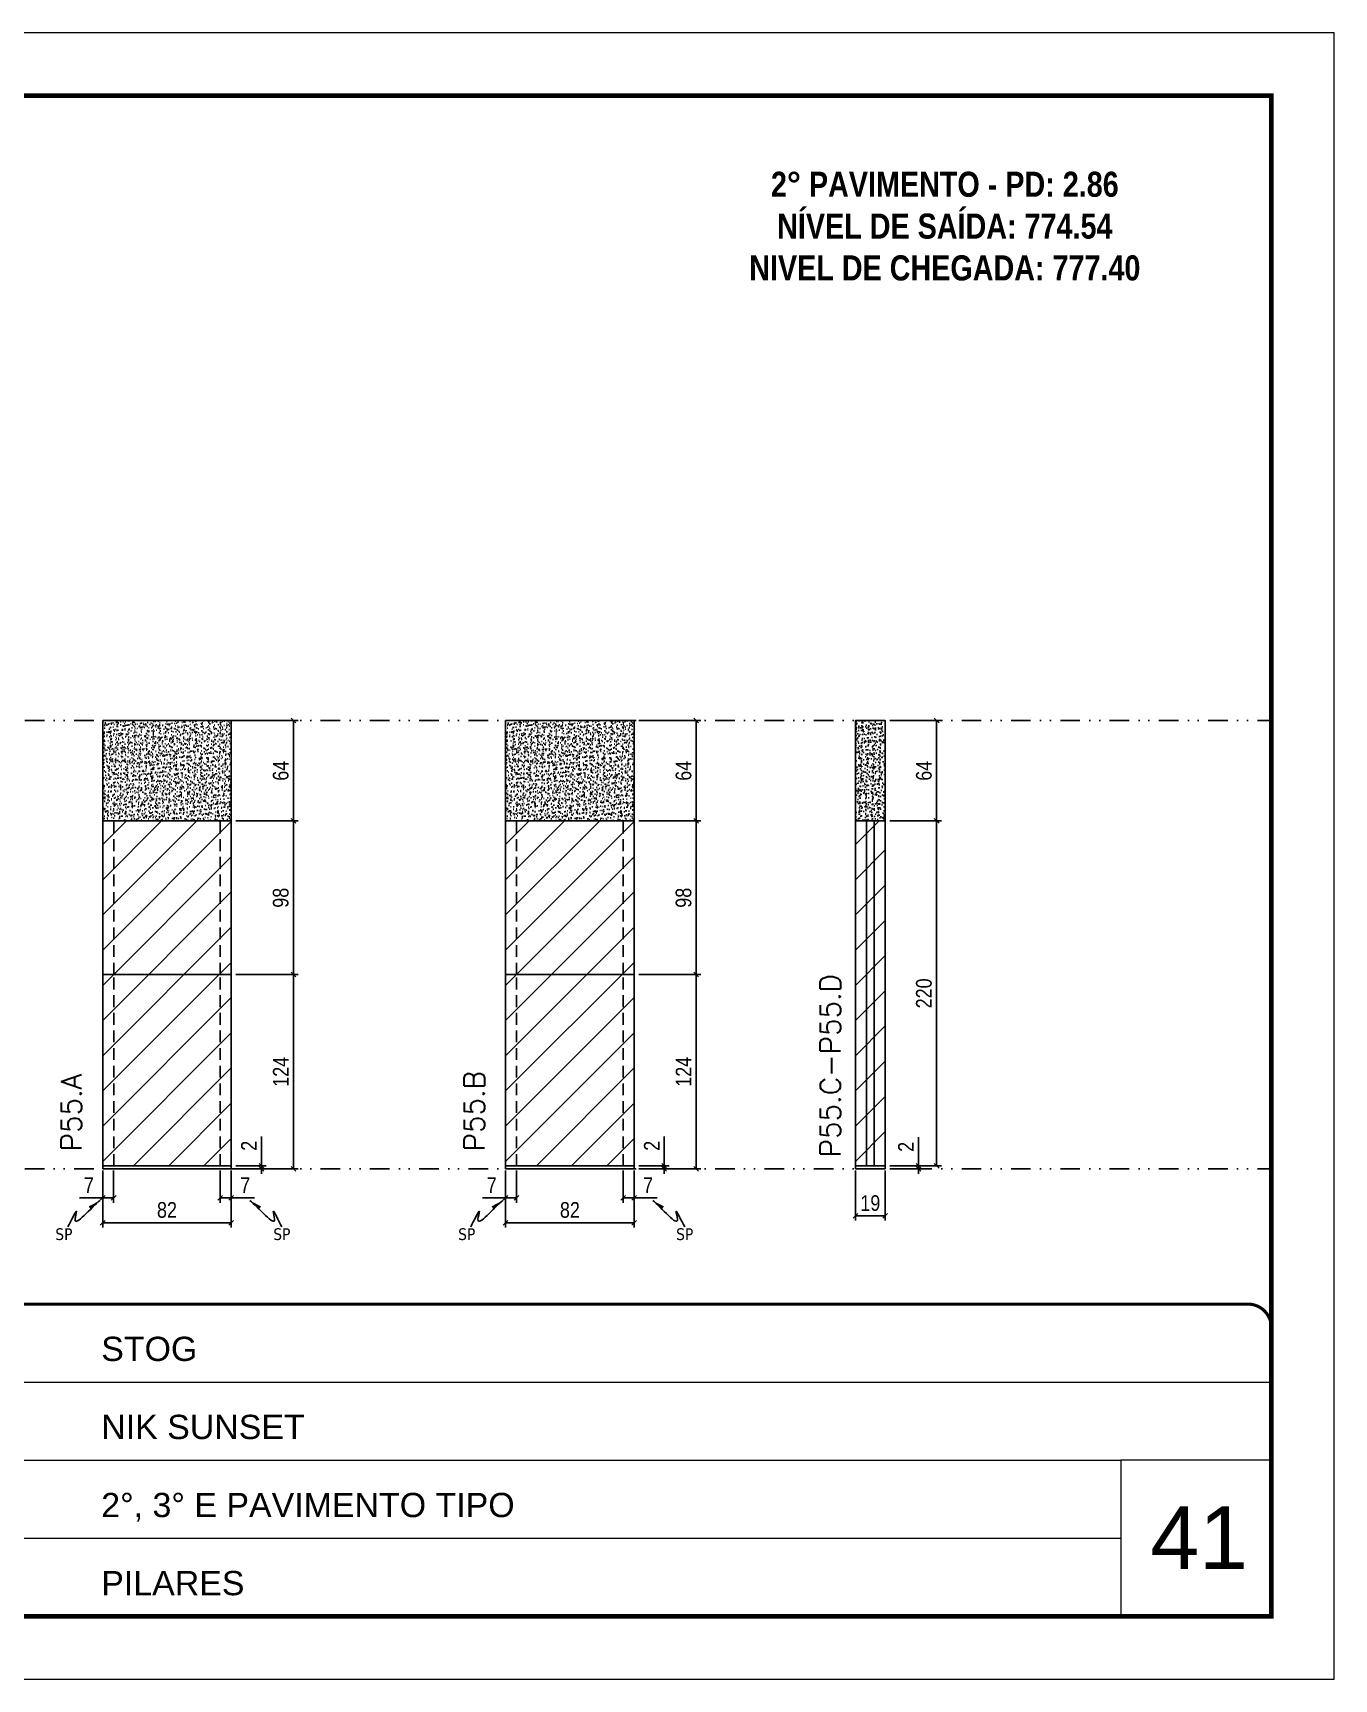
# Model space of a CAD drawing. Extents: x 808 to 7089, y -98 to 17032.
# Drawn here: x 1463 to 2293, y 4497 to 5547 of the extents above; entities that cross this region are included whole.
import ezdxf

# ---------------------------------------------------------------- set-up
doc = ezdxf.new("R2010")
doc.units = 0
for name, pattern in [('CONTINUO', [0]), ('DASHED', [0.75, 0.5, -0.25]), ('DIVIDE2', [0.625, 0.25, -0.125, 0, -0.125, 0, -0.125]), ('HIDDEN', [0.375, 0.25, -0.125])]:
    doc.linetypes.add(name, pattern=pattern)
for name, color, linetype, lineweight in [('CARIMBO', 255, 'Continuous', 9), ('Folhas', 255, 'Continuous', 9), ('REAPROVEITAMENTO', 251, 'Continuous', 9), ('SARRAFO DE PRESSAO', 251, 'DASHED', 9), ('Texto Seção', 7, 'Continuous', 15)]:
    doc.layers.add(name, color=color, linetype=linetype, lineweight=lineweight)
for name, color, linetype in [('COTA', 241, 'Continuous'), ('NOMENCLATURA', 7, 'Continuous'), ('Nível', 160, 'Continuous'), ('Painéis', 200, 'Continuous'), ('SARR_2.2x7', 40, 'Continuous'), ('Sarrafo de Pressão', 42, 'HIDDEN'), ('texto', 7, 'Continuous')]:
    doc.layers.add(name, color=color, linetype=linetype)
doc.styles.add('ARIAL', font='arial.ttf')
doc.styles.add('COTA TECNICA', font='techl___.ttf', dxfattribs={"height": 10})
doc.styles.add('COTA TECNICA-50', font='techl___.ttf', dxfattribs={"height": 10})
doc.styles.add('REGUA-120', font='ROMANS.shx', dxfattribs={"height": 15})
doc.styles.add('ROMANC', font='techb___.ttf', dxfattribs={"height": 2.5})
doc.styles.get("Standard").update_dxf_attribs({"font": 'arial.ttf'})
doc.dimstyles.new('COTA PAINEL-50', dxfattribs={"dimtxt": 10, "dimasz": 3, "dimexe": 3, "dimexo": 3, "dimgap": 3, "dimtad": 1, "dimdec": 1, "dimzin": 12, "dimdsep": 46, "dimtxsty": 'COTA TECNICA-50', "dimblk1": 'OBLIQUE', "dimblk2": 'OBLIQUE', "dimsah": 1, "dimcen": 0.9, "dimclrd": 4, "dimclre": 4, "dimclrt": 240, "dimadec": 1, "dimazin": 3, "dimtfac": 1, "dimtdec": 1, "dimtmove": 0, "dimatfit": 3, "dimfxl": 1, "dimtolj": 1, "dimtzin": 12, "dimarcsym": 0})
doc.dimstyles.new('PAINEL', dxfattribs={"dimtxt": 10, "dimasz": 3, "dimexe": 3, "dimexo": 3, "dimgap": 3, "dimtad": 1, "dimdec": 1, "dimzin": 12, "dimdsep": 46, "dimtxsty": 'COTA TECNICA', "dimblk1": 'OBLIQUE', "dimblk2": 'OBLIQUE', "dimsah": 1, "dimcen": 0.9, "dimclrd": 4, "dimclre": 4, "dimclrt": 240, "dimadec": 1, "dimazin": 3, "dimtfac": 1, "dimtdec": 1, "dimtmove": 0, "dimatfit": 3, "dimfxl": 1, "dimtolj": 1, "dimtzin": 12, "dimarcsym": 0})
doc.dimstyles.get("Standard").update_dxf_attribs({"dimtxt": 0.18, "dimasz": 0.18, "dimexe": 0.18, "dimexo": 0.0625, "dimgap": 0.09, "dimtad": 0, "dimtih": 1, "dimtoh": 1, "dimdec": 4, "dimzin": 0, "dimdsep": 46, "dimtxsty": 'Standard', "dimcen": 0.09, "dimadec": 0, "dimazin": 0, "dimtfac": 1, "dimtdec": 4, "dimtofl": 0, "dimtmove": 0, "dimatfit": 3, "dimfxl": 1, "dimtolj": 1, "dimtzin": 0, "dimarcsym": 0})

# ---------------------------------------------------------------- blocks, each defined once
blk = doc.blocks.new('9999999999')
at = {"color": 30, "linetype": 'CONTINUO'}
for p, q in [((98564.6, 34379.6), (99584, 34379.6)), ((98564.6, 34329.8), (99488, 34329.8)), ((99584, 34329.8), (99488, 34329.8)), ((99488, 34329.8), (99488, 34230.2)), ((98564.6, 34280), (99488, 34280))]:
    blk.add_line(p, q, dxfattribs=at)
at = {"color": 30, "linetype": 'CONTINUO', "const_width": 2}
blk.add_lwpolyline([(99584, 34230.2), (99584, 34414.4, 0.414214), (99569, 34429.4), (98229, 34429.4, 0.414214), (98214, 34414.4), (98214, 34245.2, 0.414214), (98229, 34230.2), (99584, 34230.2)], format="xyb", dxfattribs=at)
at = {"layer": 'Folhas'}
blk.add_lwpolyline([(98139, 34190.2), (99624, 34190.2), (99624, 35240.2), (98139, 35240.2)], close=True, dxfattribs=at)
at = {"layer": 'Folhas', "color": 30, "const_width": 3}
blk.add_lwpolyline([(98214, 34230.2), (99584, 34230.2), (99584, 35200.2), (98214, 35200.2)], close=True, dxfattribs=at)
at = {"color": 7, "linetype": 'Continuous', "ltscale": 5, "style": 'ARIAL'}
for s, height, p in [('STOG', 15.48, (98837.7, 34393.1)), ('NIK SUNSET', 15.48, (98837.7, 34343.3)), ('2°, 3° E PAVIMENTO TIPO', 15.483, (98837.7, 34293.5)), ('PILARES', 15.48, (98837.7, 34243.7))]:
    blk.add_text(s, height=height, dxfattribs=at).set_placement(p)
blk = doc.blocks.new('_Oblique')
at = {"color": 0, "linetype": 'ByBlock', "lineweight": -2}
blk.add_line((-0.5, -0.5), (0.5, 0.5), dxfattribs=at)
blk = doc.blocks.new('*D469')
at = {"layer": 'COTA', "color": 4, "lineweight": -2, "transparency": 16777216}
for p, q in [((1507.8, 4821.1), (1507.8, 4784.8)), ((1589.8, 4821.1), (1589.8, 4784.8)), ((1589.8, 4787.8), (1507.8, 4787.8))]:
    blk.add_line(p, q, dxfattribs=at)
at = {"layer": 'Defpoints', "color": 0, "transparency": 16777216}
for p in [(1507.8, 4824.1), (1589.8, 4824.1), (1507.8, 4787.8)]:
    blk.add_point(p, dxfattribs=at)
at = {"layer": 'COTA', "color": 4, "lineweight": -2, "transparency": 16777216, "xscale": 3, "yscale": 3, "zscale": 3, "rotation": 180}
blk.add_blockref('_Oblique', (1507.8, 4787.8), dxfattribs=at)
at = {"layer": 'COTA', "color": 4, "lineweight": -2, "transparency": 16777216, "xscale": 3, "yscale": 3, "zscale": 3}
blk.add_blockref('_Oblique', (1589.8, 4787.8), dxfattribs=at)
at = {"layer": 'COTA', "color": 240, "transparency": 16777216, "insert": (1548.8, 4795.9), "char_height": 10, "attachment_point": 5, "style": 'COTA TECNICA'}
blk.add_mtext('\\A1;82', dxfattribs=at)
blk = doc.blocks.new('*D470')
at = {"layer": 'COTA', "color": 4, "lineweight": -2, "transparency": 16777216}
for p, q in [((1582.8, 4821.1), (1582.8, 4800.6)), ((1589.8, 4819.1), (1589.8, 4800.6)), ((1582.8, 4803.6), (1589.8, 4803.6)), ((1589.8, 4803.6), (1604.6, 4803.6))]:
    blk.add_line(p, q, dxfattribs=at)
at = {"layer": 'Defpoints', "color": 0, "transparency": 16777216}
for p in [(1582.8, 4824.1), (1589.8, 4822.1), (1589.8, 4803.6)]:
    blk.add_point(p, dxfattribs=at)
at = {"layer": 'COTA', "color": 4, "lineweight": -2, "transparency": 16777216, "xscale": 3, "yscale": 3, "zscale": 3, "rotation": 180}
blk.add_blockref('_Oblique', (1582.8, 4803.6), dxfattribs=at)
at = {"layer": 'COTA', "color": 4, "lineweight": -2, "transparency": 16777216, "xscale": 3, "yscale": 3, "zscale": 3}
blk.add_blockref('_Oblique', (1589.8, 4803.6), dxfattribs=at)
at = {"layer": 'COTA', "color": 240, "transparency": 16777216, "insert": (1598.7, 4811.7), "char_height": 10, "attachment_point": 5, "style": 'COTA TECNICA-50'}
blk.add_mtext('\\A1;7', dxfattribs=at)
blk = doc.blocks.new('*D471')
at = {"layer": 'COTA', "color": 4, "lineweight": -2, "transparency": 16777216}
for p, q in [((1514.8, 4821.1), (1514.8, 4800.6)), ((1507.8, 4819.1), (1507.8, 4800.6)), ((1507.8, 4803.6), (1493.1, 4803.6)), ((1514.8, 4803.6), (1507.8, 4803.6))]:
    blk.add_line(p, q, dxfattribs=at)
at = {"layer": 'Defpoints', "color": 0, "transparency": 16777216}
for p in [(1507.8, 4822.1), (1514.8, 4824.1), (1507.8, 4803.6)]:
    blk.add_point(p, dxfattribs=at)
at = {"layer": 'COTA', "color": 4, "lineweight": -2, "transparency": 16777216, "xscale": 3, "yscale": 3, "zscale": 3, "rotation": 180}
blk.add_blockref('_Oblique', (1507.8, 4803.6), dxfattribs=at)
at = {"layer": 'COTA', "color": 4, "lineweight": -2, "transparency": 16777216, "xscale": 3, "yscale": 3, "zscale": 3}
blk.add_blockref('_Oblique', (1514.8, 4803.6), dxfattribs=at)
at = {"layer": 'COTA', "color": 240, "transparency": 16777216, "insert": (1499, 4811.7), "char_height": 10, "attachment_point": 5, "style": 'COTA TECNICA-50'}
blk.add_mtext('\\A1;7', dxfattribs=at)
blk = doc.blocks.new('*D472')
at = {"layer": 'COTA', "color": 4, "linetype": 'ByBlock', "lineweight": -2, "transparency": 16777216}
for p, q in [((1592.8, 4946.1), (1632.5, 4946.1)), ((1629.5, 4822.1), (1629.5, 4946.1)), ((1592.8, 4822.1), (1632.5, 4822.1))]:
    blk.add_line(p, q, dxfattribs=at)
at = {"layer": 'Defpoints', "color": 0, "linetype": 'ByBlock', "transparency": 16777216}
for p in [(1589.8, 4946.1), (1629.5, 4946.1), (1589.8, 4822.1)]:
    blk.add_point(p, dxfattribs=at)
at = {"layer": 'COTA', "color": 4, "linetype": 'ByBlock', "lineweight": -2, "transparency": 16777216, "xscale": 3, "yscale": 3, "zscale": 3}
for p, rotation in [((1629.5, 4946.1), 90), ((1629.5, 4822.1), 270)]:
    blk.add_blockref('_Oblique', p, dxfattribs=dict(at, rotation=rotation))
at = {"layer": 'COTA', "color": 240, "linetype": 'ByBlock', "transparency": 16777216, "insert": (1621.4, 4884.1), "char_height": 10, "attachment_point": 5, "rotation": 90, "style": 'COTA TECNICA'}
blk.add_mtext('\\A1;124', dxfattribs=at)
blk = doc.blocks.new('*D473')
at = {"layer": 'COTA', "color": 4, "lineweight": -2, "transparency": 16777216}
for p, q in [((1609.1, 4824.1), (1609.1, 4842.9)), ((1592.8, 4824.1), (1612.1, 4824.1)), ((1592.8, 4822.1), (1612.1, 4822.1)), ((1609.1, 4822.1), (1609.1, 4824.1)), ((1609.1, 4822.1), (1609.1, 4819.1))]:
    blk.add_line(p, q, dxfattribs=at)
at = {"layer": 'Defpoints', "color": 0, "transparency": 16777216}
for p in [(1589.8, 4824.1), (1589.8, 4822.1), (1609.1, 4822.1)]:
    blk.add_point(p, dxfattribs=at)
at = {"layer": 'COTA', "color": 4, "lineweight": -2, "transparency": 16777216, "xscale": 3, "yscale": 3, "zscale": 3}
for p, rotation in [((1609.1, 4824.1), 270), ((1609.1, 4822.1), 90)]:
    blk.add_blockref('_Oblique', p, dxfattribs=dict(at, rotation=rotation))
at = {"layer": 'COTA', "color": 240, "transparency": 16777216, "insert": (1601.1, 4836.9), "char_height": 10, "attachment_point": 5, "rotation": 90, "style": 'COTA TECNICA-50'}
blk.add_mtext('\\A1;2', dxfattribs=at)
blk = doc.blocks.new('*D474')
at = {"layer": 'COTA', "color": 4, "linetype": 'ByBlock', "lineweight": -2, "transparency": 16777216}
for p, q in [((1592.8, 4946.1), (1632.5, 4946.1)), ((1629.5, 4822.1), (1629.5, 4946.1)), ((1592.8, 4822.1), (1632.5, 4822.1))]:
    blk.add_line(p, q, dxfattribs=at)
at = {"layer": 'Defpoints', "color": 0, "linetype": 'ByBlock', "transparency": 16777216}
for p in [(1589.8, 4946.1), (1629.5, 4946.1), (1589.8, 4822.1)]:
    blk.add_point(p, dxfattribs=at)
at = {"layer": 'COTA', "color": 4, "linetype": 'ByBlock', "lineweight": -2, "transparency": 16777216, "xscale": 3, "yscale": 3, "zscale": 3}
for p, rotation in [((1629.5, 4946.1), 90), ((1629.5, 4822.1), 270)]:
    blk.add_blockref('_Oblique', p, dxfattribs=dict(at, rotation=rotation))
at = {"layer": 'COTA', "color": 240, "linetype": 'ByBlock', "transparency": 16777216, "insert": (1621.4, 4884.1), "char_height": 10, "attachment_point": 5, "rotation": 90, "style": 'COTA TECNICA'}
blk.add_mtext('\\A1;124', dxfattribs=at)
blk = doc.blocks.new('*D475')
at = {"layer": 'COTA', "color": 4, "lineweight": -2, "transparency": 16777216}
for p, q in [((1592.8, 5108.1), (1632.5, 5108.1)), ((1629.5, 5108.1), (1629.5, 5044.1)), ((1592.8, 5044.1), (1632.5, 5044.1))]:
    blk.add_line(p, q, dxfattribs=at)
at = {"layer": 'Defpoints', "color": 0, "transparency": 16777216}
for p in [(1589.8, 5108.1), (1589.8, 5044.1), (1629.5, 5044.1)]:
    blk.add_point(p, dxfattribs=at)
at = {"layer": 'COTA', "color": 4, "lineweight": -2, "transparency": 16777216, "xscale": 3, "yscale": 3, "zscale": 3}
for p, rotation in [((1629.5, 5108.1), 90), ((1629.5, 5044.1), 270)]:
    blk.add_blockref('_Oblique', p, dxfattribs=dict(at, rotation=rotation))
at = {"layer": 'COTA', "color": 240, "transparency": 16777216, "insert": (1621.4, 5076.1), "char_height": 10, "attachment_point": 5, "rotation": 90, "style": 'COTA TECNICA-50'}
blk.add_mtext('\\A1;64', dxfattribs=at)
blk = doc.blocks.new('*D476')
at = {"layer": 'COTA', "color": 4, "lineweight": -2, "transparency": 16777216}
for p, q in [((1987.9, 4821.1), (1987.9, 4789.2)), ((2006.9, 4821.1), (2006.9, 4789.2)), ((1987.9, 4792.2), (2006.9, 4792.2))]:
    blk.add_line(p, q, dxfattribs=at)
at = {"layer": 'Defpoints', "color": 0, "transparency": 16777216}
for p in [(1987.9, 4824.1), (2006.9, 4824.1), (2006.9, 4792.2)]:
    blk.add_point(p, dxfattribs=at)
at = {"layer": 'COTA', "color": 4, "lineweight": -2, "transparency": 16777216, "xscale": 3, "yscale": 3, "zscale": 3, "rotation": 180}
blk.add_blockref('_Oblique', (1987.9, 4792.2), dxfattribs=at)
at = {"layer": 'COTA', "color": 4, "lineweight": -2, "transparency": 16777216, "xscale": 3, "yscale": 3, "zscale": 3}
blk.add_blockref('_Oblique', (2006.9, 4792.2), dxfattribs=at)
at = {"layer": 'COTA', "color": 240, "transparency": 16777216, "insert": (1997.4, 4800.3), "char_height": 10, "attachment_point": 5, "style": 'COTA TECNICA'}
blk.add_mtext('\\A1;19', dxfattribs=at)
blk = doc.blocks.new('*D477')
at = {"layer": 'COTA', "color": 4, "lineweight": -2, "transparency": 16777216}
for p, q in [((2028.1, 4824.1), (2028.1, 4842.3)), ((2009.9, 4824.1), (2031.1, 4824.1)), ((2009.9, 4822.1), (2031.1, 4822.1)), ((2028.1, 4822.1), (2028.1, 4824.1)), ((2028.1, 4822.1), (2028.1, 4819.1))]:
    blk.add_line(p, q, dxfattribs=at)
at = {"layer": 'Defpoints', "color": 0, "transparency": 16777216}
for p in [(2006.9, 4824.1), (2006.9, 4822.1), (2028.1, 4824.1)]:
    blk.add_point(p, dxfattribs=at)
at = {"layer": 'COTA', "color": 4, "lineweight": -2, "transparency": 16777216, "xscale": 3, "yscale": 3, "zscale": 3}
for p, rotation in [((2028.1, 4824.1), 270), ((2028.1, 4822.1), 90)]:
    blk.add_blockref('_Oblique', p, dxfattribs=dict(at, rotation=rotation))
at = {"layer": 'COTA', "color": 240, "transparency": 16777216, "insert": (2020.1, 4836.2), "char_height": 10, "attachment_point": 5, "rotation": 90, "style": 'COTA TECNICA-50'}
blk.add_mtext('\\A1;2', dxfattribs=at)
blk = doc.blocks.new('*D1682')
at = {"layer": 'COTA', "color": 4, "linetype": 'ByBlock', "lineweight": -2, "transparency": 16777216}
for p, q in [((2009.9, 5108.1), (2042.7, 5108.1)), ((2039.7, 5108.1), (2039.7, 5044.1)), ((2009.9, 5044.1), (2042.7, 5044.1))]:
    blk.add_line(p, q, dxfattribs=at)
at = {"layer": 'Defpoints', "color": 0, "linetype": 'ByBlock', "transparency": 16777216}
for p in [(2006.9, 5108.1), (2006.9, 5044.1), (2039.7, 5044.1)]:
    blk.add_point(p, dxfattribs=at)
at = {"layer": 'COTA', "color": 4, "linetype": 'ByBlock', "lineweight": -2, "transparency": 16777216, "xscale": 3, "yscale": 3, "zscale": 3}
for p, rotation in [((2039.7, 5108.1), 90), ((2039.7, 5044.1), 270)]:
    blk.add_blockref('_Oblique', p, dxfattribs=dict(at, rotation=rotation))
at = {"layer": 'COTA', "color": 240, "linetype": 'ByBlock', "transparency": 16777216, "insert": (2031.6, 5076.1), "char_height": 10, "attachment_point": 5, "rotation": 90, "style": 'COTA TECNICA'}
blk.add_mtext('\\A1;64', dxfattribs=at)
blk = doc.blocks.new('*D478')
at = {"layer": 'COTA', "color": 4, "lineweight": -2, "transparency": 16777216}
for p, q in [((1592.8, 5044.1), (1632.5, 5044.1)), ((1629.5, 4946.1), (1629.5, 5044.1)), ((1592.8, 4946.1), (1632.5, 4946.1))]:
    blk.add_line(p, q, dxfattribs=at)
at = {"layer": 'Defpoints', "color": 0, "transparency": 16777216}
for p in [(1589.8, 5044.1), (1629.5, 5044.1), (1589.8, 4946.1)]:
    blk.add_point(p, dxfattribs=at)
at = {"layer": 'COTA', "color": 4, "lineweight": -2, "transparency": 16777216, "xscale": 3, "yscale": 3, "zscale": 3}
for p, rotation in [((1629.5, 5044.1), 90), ((1629.5, 4946.1), 270)]:
    blk.add_blockref('_Oblique', p, dxfattribs=dict(at, rotation=rotation))
at = {"layer": 'COTA', "color": 240, "transparency": 16777216, "insert": (1621.4, 4995.1), "char_height": 10, "attachment_point": 5, "rotation": 90, "style": 'COTA TECNICA-50'}
blk.add_mtext('\\A1;98', dxfattribs=at)
blk = doc.blocks.new('*D1683')
at = {"layer": 'COTA', "color": 4, "lineweight": -2, "transparency": 16777216}
for p, q in [((2009.9, 5044.1), (2042.7, 5044.1)), ((2039.7, 4824.1), (2039.7, 5044.1)), ((2009.9, 4824.1), (2042.7, 4824.1))]:
    blk.add_line(p, q, dxfattribs=at)
at = {"layer": 'Defpoints', "color": 0, "transparency": 16777216}
for p in [(2006.9, 5044.1), (2039.7, 5044.1), (2006.9, 4824.1)]:
    blk.add_point(p, dxfattribs=at)
at = {"layer": 'COTA', "color": 4, "lineweight": -2, "transparency": 16777216, "xscale": 3, "yscale": 3, "zscale": 3}
for p, rotation in [((2039.7, 5044.1), 90), ((2039.7, 4824.1), 270)]:
    blk.add_blockref('_Oblique', p, dxfattribs=dict(at, rotation=rotation))
at = {"layer": 'COTA', "color": 240, "transparency": 16777216, "insert": (2031.6, 4934.1), "char_height": 10, "attachment_point": 5, "rotation": 90, "style": 'COTA TECNICA'}
blk.add_mtext('\\A1;220', dxfattribs=at)
blk = doc.blocks.new('*D479')
at = {"layer": 'COTA', "color": 4, "lineweight": -2, "transparency": 16777216}
for p, q in [((1764.8, 4821.1), (1764.8, 4784.8)), ((1846.8, 4821.1), (1846.8, 4784.8)), ((1846.8, 4787.8), (1764.8, 4787.8))]:
    blk.add_line(p, q, dxfattribs=at)
at = {"layer": 'Defpoints', "color": 0, "transparency": 16777216}
for p in [(1764.8, 4824.1), (1846.8, 4824.1), (1764.8, 4787.8)]:
    blk.add_point(p, dxfattribs=at)
at = {"layer": 'COTA', "color": 4, "lineweight": -2, "transparency": 16777216, "xscale": 3, "yscale": 3, "zscale": 3, "rotation": 180}
blk.add_blockref('_Oblique', (1764.8, 4787.8), dxfattribs=at)
at = {"layer": 'COTA', "color": 4, "lineweight": -2, "transparency": 16777216, "xscale": 3, "yscale": 3, "zscale": 3}
blk.add_blockref('_Oblique', (1846.8, 4787.8), dxfattribs=at)
at = {"layer": 'COTA', "color": 240, "transparency": 16777216, "insert": (1805.8, 4795.9), "char_height": 10, "attachment_point": 5, "style": 'COTA TECNICA'}
blk.add_mtext('\\A1;82', dxfattribs=at)
blk = doc.blocks.new('*D480')
at = {"layer": 'COTA', "color": 4, "lineweight": -2, "transparency": 16777216}
for p, q in [((1839.8, 4821.1), (1839.8, 4800.6)), ((1846.8, 4819.1), (1846.8, 4800.6)), ((1839.8, 4803.6), (1846.8, 4803.6)), ((1846.8, 4803.6), (1861.5, 4803.6))]:
    blk.add_line(p, q, dxfattribs=at)
at = {"layer": 'Defpoints', "color": 0, "transparency": 16777216}
for p in [(1839.8, 4824.1), (1846.8, 4822.1), (1846.8, 4803.6)]:
    blk.add_point(p, dxfattribs=at)
at = {"layer": 'COTA', "color": 4, "lineweight": -2, "transparency": 16777216, "xscale": 3, "yscale": 3, "zscale": 3, "rotation": 180}
blk.add_blockref('_Oblique', (1839.8, 4803.6), dxfattribs=at)
at = {"layer": 'COTA', "color": 4, "lineweight": -2, "transparency": 16777216, "xscale": 3, "yscale": 3, "zscale": 3}
blk.add_blockref('_Oblique', (1846.8, 4803.6), dxfattribs=at)
at = {"layer": 'COTA', "color": 240, "transparency": 16777216, "insert": (1855.6, 4811.7), "char_height": 10, "attachment_point": 5, "style": 'COTA TECNICA-50'}
blk.add_mtext('\\A1;7', dxfattribs=at)
blk = doc.blocks.new('*D481')
at = {"layer": 'COTA', "color": 4, "lineweight": -2, "transparency": 16777216}
for p, q in [((1771.8, 4821.1), (1771.8, 4800.6)), ((1764.8, 4819.1), (1764.8, 4800.6)), ((1764.8, 4803.6), (1750, 4803.6)), ((1771.8, 4803.6), (1764.8, 4803.6))]:
    blk.add_line(p, q, dxfattribs=at)
at = {"layer": 'Defpoints', "color": 0, "transparency": 16777216}
for p in [(1764.8, 4822.1), (1771.8, 4824.1), (1764.8, 4803.6)]:
    blk.add_point(p, dxfattribs=at)
at = {"layer": 'COTA', "color": 4, "lineweight": -2, "transparency": 16777216, "xscale": 3, "yscale": 3, "zscale": 3, "rotation": 180}
blk.add_blockref('_Oblique', (1764.8, 4803.6), dxfattribs=at)
at = {"layer": 'COTA', "color": 4, "lineweight": -2, "transparency": 16777216, "xscale": 3, "yscale": 3, "zscale": 3}
blk.add_blockref('_Oblique', (1771.8, 4803.6), dxfattribs=at)
at = {"layer": 'COTA', "color": 240, "transparency": 16777216, "insert": (1755.9, 4811.7), "char_height": 10, "attachment_point": 5, "style": 'COTA TECNICA-50'}
blk.add_mtext('\\A1;7', dxfattribs=at)
blk = doc.blocks.new('*D482')
at = {"layer": 'COTA', "color": 4, "linetype": 'ByBlock', "lineweight": -2, "transparency": 16777216}
for p, q in [((1849.8, 4946.1), (1889.4, 4946.1)), ((1886.4, 4822.1), (1886.4, 4946.1)), ((1849.8, 4822.1), (1889.4, 4822.1))]:
    blk.add_line(p, q, dxfattribs=at)
at = {"layer": 'Defpoints', "color": 0, "linetype": 'ByBlock', "transparency": 16777216}
for p in [(1846.8, 4946.1), (1886.4, 4946.1), (1846.8, 4822.1)]:
    blk.add_point(p, dxfattribs=at)
at = {"layer": 'COTA', "color": 4, "linetype": 'ByBlock', "lineweight": -2, "transparency": 16777216, "xscale": 3, "yscale": 3, "zscale": 3}
for p, rotation in [((1886.4, 4946.1), 90), ((1886.4, 4822.1), 270)]:
    blk.add_blockref('_Oblique', p, dxfattribs=dict(at, rotation=rotation))
at = {"layer": 'COTA', "color": 240, "linetype": 'ByBlock', "transparency": 16777216, "insert": (1878.3, 4884.1), "char_height": 10, "attachment_point": 5, "rotation": 90, "style": 'COTA TECNICA'}
blk.add_mtext('\\A1;124', dxfattribs=at)
blk = doc.blocks.new('*D483')
at = {"layer": 'COTA', "color": 4, "lineweight": -2, "transparency": 16777216}
for p, q in [((1866, 4824.1), (1866, 4842.9)), ((1849.8, 4824.1), (1869, 4824.1)), ((1849.8, 4822.1), (1869, 4822.1)), ((1866, 4822.1), (1866, 4824.1)), ((1866, 4822.1), (1866, 4819.1))]:
    blk.add_line(p, q, dxfattribs=at)
at = {"layer": 'Defpoints', "color": 0, "transparency": 16777216}
for p in [(1846.8, 4824.1), (1846.8, 4822.1), (1866, 4822.1)]:
    blk.add_point(p, dxfattribs=at)
at = {"layer": 'COTA', "color": 4, "lineweight": -2, "transparency": 16777216, "xscale": 3, "yscale": 3, "zscale": 3}
for p, rotation in [((1866, 4824.1), 270), ((1866, 4822.1), 90)]:
    blk.add_blockref('_Oblique', p, dxfattribs=dict(at, rotation=rotation))
at = {"layer": 'COTA', "color": 240, "transparency": 16777216, "insert": (1858, 4836.9), "char_height": 10, "attachment_point": 5, "rotation": 90, "style": 'COTA TECNICA-50'}
blk.add_mtext('\\A1;2', dxfattribs=at)
blk = doc.blocks.new('*D590')
at = {"layer": 'COTA', "color": 4, "linetype": 'ByBlock', "lineweight": -2, "transparency": 16777216}
for p, q in [((1849.8, 4946.1), (1889.4, 4946.1)), ((1886.4, 4822.1), (1886.4, 4946.1)), ((1849.8, 4822.1), (1889.4, 4822.1))]:
    blk.add_line(p, q, dxfattribs=at)
at = {"layer": 'Defpoints', "color": 0, "linetype": 'ByBlock', "transparency": 16777216}
for p in [(1846.8, 4946.1), (1886.4, 4946.1), (1846.8, 4822.1)]:
    blk.add_point(p, dxfattribs=at)
at = {"layer": 'COTA', "color": 4, "linetype": 'ByBlock', "lineweight": -2, "transparency": 16777216, "xscale": 3, "yscale": 3, "zscale": 3}
for p, rotation in [((1886.4, 4946.1), 90), ((1886.4, 4822.1), 270)]:
    blk.add_blockref('_Oblique', p, dxfattribs=dict(at, rotation=rotation))
at = {"layer": 'COTA', "color": 240, "linetype": 'ByBlock', "transparency": 16777216, "insert": (1878.3, 4884.1), "char_height": 10, "attachment_point": 5, "rotation": 90, "style": 'COTA TECNICA'}
blk.add_mtext('\\A1;124', dxfattribs=at)
blk = doc.blocks.new('*D591')
at = {"layer": 'COTA', "color": 4, "lineweight": -2, "transparency": 16777216}
for p, q in [((1849.8, 5108.1), (1889.4, 5108.1)), ((1886.4, 5108.1), (1886.4, 5044.1)), ((1849.8, 5044.1), (1889.4, 5044.1))]:
    blk.add_line(p, q, dxfattribs=at)
at = {"layer": 'Defpoints', "color": 0, "transparency": 16777216}
for p in [(1846.8, 5108.1), (1846.8, 5044.1), (1886.4, 5044.1)]:
    blk.add_point(p, dxfattribs=at)
at = {"layer": 'COTA', "color": 4, "lineweight": -2, "transparency": 16777216, "xscale": 3, "yscale": 3, "zscale": 3}
for p, rotation in [((1886.4, 5108.1), 90), ((1886.4, 5044.1), 270)]:
    blk.add_blockref('_Oblique', p, dxfattribs=dict(at, rotation=rotation))
at = {"layer": 'COTA', "color": 240, "transparency": 16777216, "insert": (1878.3, 5076.1), "char_height": 10, "attachment_point": 5, "rotation": 90, "style": 'COTA TECNICA-50'}
blk.add_mtext('\\A1;64', dxfattribs=at)
blk = doc.blocks.new('*D592')
at = {"layer": 'COTA', "color": 4, "lineweight": -2, "transparency": 16777216}
for p, q in [((1849.8, 5044.1), (1889.4, 5044.1)), ((1886.4, 4946.1), (1886.4, 5044.1)), ((1849.8, 4946.1), (1889.4, 4946.1))]:
    blk.add_line(p, q, dxfattribs=at)
at = {"layer": 'Defpoints', "color": 0, "transparency": 16777216}
for p in [(1846.8, 5044.1), (1886.4, 5044.1), (1846.8, 4946.1)]:
    blk.add_point(p, dxfattribs=at)
at = {"layer": 'COTA', "color": 4, "lineweight": -2, "transparency": 16777216, "xscale": 3, "yscale": 3, "zscale": 3}
for p, rotation in [((1886.4, 5044.1), 90), ((1886.4, 4946.1), 270)]:
    blk.add_blockref('_Oblique', p, dxfattribs=dict(at, rotation=rotation))
at = {"layer": 'COTA', "color": 240, "transparency": 16777216, "insert": (1878.3, 4995.1), "char_height": 10, "attachment_point": 5, "rotation": 90, "style": 'COTA TECNICA-50'}
blk.add_mtext('\\A1;98', dxfattribs=at)

msp = doc.modelspace()

# ---------------------------------------------------------------- hatches: boundary and pattern name
at = {"layer": 'COTA', "linetype": 'ByBlock'}
h = msp.add_hatch(dxfattribs=at)
h.set_pattern_fill('AR-CONC', color=256, scale=0.03)
h.set_pattern_definition([(50, (-6947.2523, 996.1476), (5.46554, -0.4781726), [0.5715, -6.2865]), (355, (-6947.2523, 996.1476), (-1.0573026, 5.7317054), [0.4572, -5.0292175]), (100.451445, (-6946.797, 996.1077), (4.4082374, 5.2535326), [0.4857003, -5.3427073]), (46.1842, (-6947.2523, 997.6716), (8.132371, -1.26127), [0.85725, -9.42975]), (96.63556, (-6946.575, 997.5664), (7.122124, 7.422784), [0.728551, -8.014068]), (351.18415, (-6947.252, 997.6716), (7.122124, 7.422784), [0.685799, -7.543792]), (21, (-6946.4903, 997.2906), (4.5484317, -3.067956), [0.5715, -6.2865]), (326, (-6946.4903, 997.2906), (1.854061, 5.525639), [0.4572, -5.0292]), (71.451445, (-6946.1113, 997.035), (6.4024926, 2.457683), [0.4857003, -5.342698]), (37.5, (-6947.2523, 996.1476), (0.0926581, 2.53665117), [0, -4.96824, 0, -5.1054, 0, -5.04825]), (7.5, (-6947.2523, 996.1476), (2.0045899, 3.00541724), [0, -2.91084, 0, -4.85394, 0, -1.92405]), (327.5, (-6948.9516, 996.1476), (4.06771786, -0.1718623), [0, -1.905, 0, -5.9436, 0, -7.8867]), (317.5, (-6949.7136, 996.1476), (4.4438754, 0.7627947), [0, -2.4765, 0, -3.94716, 0, -5.6007])])
h.paths.add_polyline_path([(1507.84, 5044.14), (1589.84, 5044.14), (1589.84, 5108.14), (1507.84, 5108.14)])
h = msp.add_hatch(dxfattribs=at)
h.set_pattern_fill('AR-CONC', color=256, scale=0.03)
h.set_pattern_definition([(50, (-6690.3205, 996.1476), (5.46554, -0.4781726), [0.5715, -6.2865]), (355, (-6690.3205, 996.1476), (-1.0573026, 5.7317054), [0.4572, -5.0292175]), (100.451445, (-6689.865, 996.1077), (4.4082374, 5.2535326), [0.4857003, -5.3427073]), (46.1842, (-6690.3205, 997.6716), (8.132371, -1.26127), [0.85725, -9.42975]), (96.63556, (-6689.643, 997.5664), (7.122124, 7.422784), [0.728551, -8.014068]), (351.18415, (-6690.3205, 997.6716), (7.122124, 7.422784), [0.685799, -7.543792]), (21, (-6689.5585, 997.2906), (4.5484317, -3.067956), [0.5715, -6.2865]), (326, (-6689.5585, 997.2906), (1.854061, 5.525639), [0.4572, -5.0292]), (71.451445, (-6689.1795, 997.035), (6.4024926, 2.457683), [0.4857003, -5.342698]), (37.5, (-6690.3205, 996.1476), (0.0926581, 2.53665117), [0, -4.96824, 0, -5.1054, 0, -5.04825]), (7.5, (-6690.3205, 996.1476), (2.0045899, 3.00541724), [0, -2.91084, 0, -4.85394, 0, -1.92405]), (327.5, (-6692.0198, 996.1476), (4.06771786, -0.1718623), [0, -1.905, 0, -5.9436, 0, -7.8867]), (317.5, (-6692.7818, 996.1476), (4.4438754, 0.7627947), [0, -2.4765, 0, -3.94716, 0, -5.6007])])
h.paths.add_polyline_path([(1764.77, 5044.14), (1846.77, 5044.14), (1846.77, 5108.14), (1764.77, 5108.14)])
h = msp.add_hatch(dxfattribs=at)
h.set_pattern_fill('AR-CONC', color=256, scale=0.03)
h.set_pattern_definition([(50, (-7101.2346, 996.1476), (5.46554, -0.4781726), [0.5715, -6.2865]), (355, (-7101.2346, 996.1476), (-1.0573026, 5.7317054), [0.4572, -5.0292175]), (100.451445, (-7100.779, 996.1077), (4.4082374, 5.2535326), [0.4857003, -5.3427073]), (46.1842, (-7101.2346, 997.6716), (8.132371, -1.26127), [0.85725, -9.42975]), (96.63556, (-7100.557, 997.5664), (7.122124, 7.422784), [0.728551, -8.014068]), (351.18415, (-7101.235, 997.6716), (7.122124, 7.422784), [0.685799, -7.543792]), (21, (-7100.4726, 997.2906), (4.5484317, -3.067956), [0.5715, -6.2865]), (326, (-7100.4726, 997.2906), (1.854061, 5.525639), [0.4572, -5.0292]), (71.451445, (-7100.0936, 997.035), (6.4024926, 2.457683), [0.4857003, -5.342698]), (37.5, (-7101.2346, 996.1476), (0.0926581, 2.53665117), [0, -4.96824, 0, -5.1054, 0, -5.04825]), (7.5, (-7101.2346, 996.1476), (2.0045899, 3.00541724), [0, -2.91084, 0, -4.85394, 0, -1.92405]), (327.5, (-7102.9339, 996.1476), (4.06771786, -0.1718623), [0, -1.905, 0, -5.9436, 0, -7.8867]), (317.5, (-7103.696, 996.1476), (4.4438754, 0.7627947), [0, -2.4765, 0, -3.94716, 0, -5.6007])])
h.paths.add_polyline_path([(1987.89, 5044.14), (2006.89, 5044.14), (2006.89, 5108.14), (1987.89, 5108.14)])
at = {"layer": 'REAPROVEITAMENTO', "linetype": 'ByBlock'}
h = msp.add_hatch(dxfattribs=at)
h.set_pattern_fill('ANSI31', color=256, scale=5, style=2)
h.set_pattern_definition([(45, (-2078.34, -4192.263), (-11.22532, 11.22532), [])])
h.paths.add_polyline_path([(1589.84, 5044.14), (1507.84, 5044.14), (1507.84, 4824.14), (1589.84, 4824.14)])
h = msp.add_hatch(dxfattribs=at)
h.set_pattern_fill('ANSI31', color=256, scale=5, style=2)
h.set_pattern_definition([(45, (-1821.408, -4192.263), (-11.22532, 11.22532), [])])
h.paths.add_polyline_path([(1846.77, 5044.14), (1764.77, 5044.14), (1764.77, 4824.14), (1846.77, 4824.14)])
h = msp.add_hatch(dxfattribs=at)
h.set_pattern_fill('ANSI31', color=256, scale=5, style=2)
h.set_pattern_definition([(45, (-1598.287, -4192.263), (-11.22532, 11.22532), [])])
h.paths.add_polyline_path([(2006.89, 5044.14), (1987.89, 5044.14), (1987.89, 4824.14), (2006.89, 4824.14)])

# ---------------------------------------------------------------- linework, layer by layer
at = {"layer": 'COTA', "linetype": 'ByBlock'}
for p, q in [((1589.84, 5108.14), (1507.84, 5108.14)), ((1507.84, 5108.14), (1507.84, 5108.14)), ((1507.84, 5044.14), (1507.84, 5108.14)), ((1589.84, 5044.14), (1589.84, 5108.14)), ((1846.77, 5108.14), (1764.77, 5108.14)), ((1764.77, 5108.14), (1764.77, 5108.14)), ((1764.77, 5044.14), (1764.77, 5108.14)), ((1846.77, 5044.14), (1846.77, 5108.14))]:
    msp.add_line(p, q, dxfattribs=at)
msp.add_lwpolyline([(1987.89, 5044.14), (2006.89, 5044.14), (2006.89, 5108.14), (1987.89, 5108.14)], close=True, dxfattribs=at)
at = {"layer": 'Nível', "color": 4, "linetype": 'DIVIDE2', "ltscale": 50}
for p, q in [((1332.33, 5108.14), (2253.17, 5108.14)), ((1332.33, 4822.14), (2253.17, 4822.14))]:
    msp.add_line(p, q, dxfattribs=at)
at = {"layer": 'Painéis'}
for p, q in [((1987.89, 5044.16), (2006.89, 5044.16)), ((1987.89, 5044.14), (1987.89, 4824.14)), ((1987.89, 5044.14), (2006.89, 5044.14)), ((2006.89, 5044.14), (1987.89, 5044.14)), ((2006.89, 5044.14), (1987.89, 5044.14)), ((2006.89, 5044.14), (2006.89, 4824.14)), ((1987.89, 4824.14), (2006.89, 4824.14)), ((1987.89, 4824.14), (2006.89, 4824.14)), ((1987.89, 4822.14), (1987.89, 4824.14)), ((2006.89, 4822.14), (1987.89, 4822.14)), ((2006.89, 4824.14), (2006.89, 4822.14))]:
    msp.add_line(p, q, dxfattribs=at)
for points in [[(1507.84, 5044.14), (1589.84, 5044.14), (1589.84, 4946.14), (1507.84, 4946.14)], [(1764.77, 5044.14), (1846.77, 5044.14), (1846.77, 4946.14), (1764.77, 4946.14)], [(1507.84, 4946.14), (1589.84, 4946.14), (1589.84, 4824.14), (1507.84, 4824.14)], [(1764.77, 4946.14), (1846.77, 4946.14), (1846.77, 4824.14), (1764.77, 4824.14)], [(1507.84, 4822.14), (1589.84, 4822.14), (1589.84, 4824.14), (1507.84, 4824.14)], [(1764.77, 4822.14), (1846.77, 4822.14), (1846.77, 4824.14), (1764.77, 4824.14)]]:
    msp.add_lwpolyline(points, close=True, dxfattribs=at)
at = {"layer": 'SARR_2.2x7'}
for p, q in [((1994.89, 5044.14), (1994.89, 4824.14)), ((1999.89, 5044.14), (1999.89, 4824.14))]:
    msp.add_line(p, q, dxfattribs=at)
at = {"layer": 'Sarrafo de Pressão', "ltscale": 30}
for p, q in [((1514.84, 4946.14), (1514.84, 5044.14)), ((1582.84, 4946.14), (1582.84, 5044.14)), ((1771.77, 4946.14), (1771.77, 5044.14)), ((1839.77, 4946.14), (1839.77, 5044.14)), ((1514.84, 4824.14), (1514.84, 4946.14)), ((1582.84, 4824.14), (1582.84, 4946.14)), ((1771.77, 4824.14), (1771.77, 4946.14)), ((1839.77, 4824.14), (1839.77, 4946.14))]:
    msp.add_line(p, q, dxfattribs=at)

# ---------------------------------------------------------------- block references
at = {"layer": 'SARRAFO DE PRESSAO', "color": 6, "linetype": 'ByBlock'}
msp.add_blockref('9999999999', (-97330.81, -29693.48), dxfattribs=at)

# ---------------------------------------------------------------- texts
at = {"layer": 'CARIMBO', "style": 'ARIAL'}
msp.add_text('41', height=40, dxfattribs=at).set_placement((2176.03, 4566.87))
at = {"layer": 'NOMENCLATURA', "color": 2, "insert": (2044.91, 5484.87), "char_height": 16, "attachment_point": 2, "style": 'ROMANC'}
msp.add_mtext_dynamic_manual_height_columns('\\P2° PAVIMENTO - PD: 2.86\\PNÍVEL DE SAÍDA: 774.54\\PNIVEL DE CHEGADA: 777.40', width=328.3607, gutter_width=1, heights=[0], dxfattribs=at)
at = {"layer": 'texto', "color": 0, "char_height": 7.5, "attachment_point": 5}
for insert in [(1483.06, 4780.46), (1622.08, 4780.46), (1739.99, 4780.46), (1879.01, 4780.46)]:
    msp.add_mtext('{\\fTahoma|b0|i0|c0|p34;\\C4;SP}', dxfattribs=dict(at, insert=insert))
at = {"layer": 'Texto Seção', "char_height": 13, "width": 285.3299, "attachment_point": 7, "rotation": 90, "style": 'REGUA-120'}
for s, insert in [('\\pxt4;P55.C-P55.D', (1978.44, 4829.55)), ('P55.B', (1751.3, 4833.39)), ('P55.A', (1494.36, 4833.39))]:
    msp.add_mtext(s, dxfattribs=dict(at, insert=insert))

# ---------------------------------------------------------------- dimensions: what is measured, and where the dimension line sits
at = {"layer": 'COTA'}
for base, p1, p2, angle, dimstyle, picture, middle in [((1629.48, 5044.14), (1589.84, 5108.14), (1589.84, 5044.14), 90, 'COTA PAINEL-50', '*D475', (1621.37, 5076.14)), ((1886.41, 5044.14), (1846.77, 5108.14), (1846.77, 5044.14), 90, 'COTA PAINEL-50', '*D591', (1878.31, 5076.14)), ((1629.48, 5044.14), (1589.84, 4946.14), (1589.84, 5044.14), 90, 'COTA PAINEL-50', '*D478', (1621.37, 4995.14)), ((1886.41, 5044.14), (1846.77, 4946.14), (1846.77, 5044.14), 90, 'COTA PAINEL-50', '*D592', (1878.31, 4995.14)), ((2039.74, 5044.14), (2006.89, 4824.14), (2006.89, 5044.14), 90, 'PAINEL', '*D1683', (2031.64, 4934.14)), ((1507.84, 4803.63), (1514.84, 4824.14), (1507.84, 4822.14), 180, 'COTA PAINEL-50', '*D471', (1498.97, 4811.7)), ((1764.77, 4803.63), (1771.77, 4824.14), (1764.77, 4822.14), 180, 'COTA PAINEL-50', '*D481', (1755.9, 4811.7))]:
    dim = msp.add_linear_dim(base=base, p1=p1, p2=p2, angle=angle, dimstyle=dimstyle, dxfattribs=at)
    dim.commit()
    dim.dimension.update_dxf_attribs({"geometry": picture, "text_midpoint": middle})
at = {"layer": 'COTA', "linetype": 'ByBlock'}
dim = msp.add_linear_dim(base=(2039.74, 5044.14), p1=(2006.89, 5108.14), p2=(2006.89, 5044.14), angle=90, dimstyle='PAINEL', dxfattribs=at)
dim.commit()
dim.dimension.update_dxf_attribs({"geometry": '*D1682', "text_midpoint": (2031.64, 5076.14)})
for p1, p2, picture, middle in [((1589.84, 4822.14), (1589.84, 4946.14), '*D472', (1621.4, 4884.14)), ((1589.84, 4822.14), (1589.84, 4946.14), '*D474', (1621.4, 4884.14)), ((1846.77, 4822.14), (1846.77, 4946.14), '*D482', (1878.34, 4884.14)), ((1846.77, 4822.14), (1846.77, 4946.14), '*D590', (1878.34, 4884.14))]:
    dim = msp.add_aligned_dim(p1=p1, p2=p2, distance=-39.64, dimstyle='PAINEL', dxfattribs=at)
    dim.commit()
    dim.dimension.update_dxf_attribs({"geometry": picture, "text_midpoint": middle})
at = {"layer": 'COTA'}
for base, p1, p2, picture, middle in [((1609.09, 4822.14), (1589.84, 4824.14), (1589.84, 4822.14), '*D473', (1609.09, 4836.89)), ((1866.03, 4822.14), (1846.77, 4824.14), (1846.77, 4822.14), '*D483', (1866.03, 4836.89)), ((2028.08, 4824.14), (2006.89, 4822.14), (2006.89, 4824.14), '*D477', (2028.08, 4836.2))]:
    dim = msp.add_linear_dim(base=base, p1=p1, p2=p2, angle=90, dimstyle='COTA PAINEL-50', dxfattribs=at)
    dim.commit()
    dim.dimension.update_dxf_attribs({"geometry": picture, "text_midpoint": middle, "dimtype": 160})
for base, p1, p2, picture, middle in [((1507.84, 4787.78), (1589.84, 4824.14), (1507.84, 4824.14), '*D469', (1548.84, 4795.87)), ((1764.77, 4787.78), (1846.77, 4824.14), (1764.77, 4824.14), '*D479', (1805.77, 4795.87))]:
    dim = msp.add_linear_dim(base=base, p1=p1, p2=p2, angle=180, dimstyle='PAINEL', override={"dimarcsym": 2}, dxfattribs=at)
    dim.commit()
    dim.dimension.update_dxf_attribs({"geometry": picture, "text_midpoint": middle})
for base, p1, p2, picture, middle in [((1589.84, 4803.63), (1582.84, 4824.14), (1589.84, 4822.14), '*D470', (1598.7, 4811.7)), ((1846.77, 4803.63), (1839.77, 4824.14), (1846.77, 4822.14), '*D480', (1855.63, 4811.7))]:
    dim = msp.add_linear_dim(base=base, p1=p1, p2=p2, dimstyle='COTA PAINEL-50', dxfattribs=at)
    dim.commit()
    dim.dimension.update_dxf_attribs({"geometry": picture, "text_midpoint": middle})
dim = msp.add_linear_dim(base=(2006.89, 4792.25), p1=(1987.89, 4824.14), p2=(2006.89, 4824.14), dimstyle='PAINEL', override={"dimarcsym": 2}, dxfattribs=at)
dim.commit()
dim.dimension.update_dxf_attribs({"geometry": '*D476', "text_midpoint": (1997.39, 4800.33)})

# ---------------------------------------------------------------- leaders
at = {"layer": 'COTA', "path_type": 1}
for points in [[(1506.01, 4801.96), (1490.22, 4790.12), (1491.15, 4794.93), (1485.59, 4785.15)], [(1601.66, 4801.96), (1617.45, 4790.12), (1616.52, 4794.93), (1622.08, 4785.15)], [(1762.94, 4801.96), (1747.15, 4790.12), (1748.08, 4794.93), (1742.53, 4785.15)], [(1858.6, 4801.96), (1874.38, 4790.12), (1873.46, 4794.93), (1879.01, 4785.15)]]:
    msp.add_leader(points, dimstyle='Standard', override={"dimasz": 8}, dxfattribs=at)

doc.saveas('drawing.dxf')
